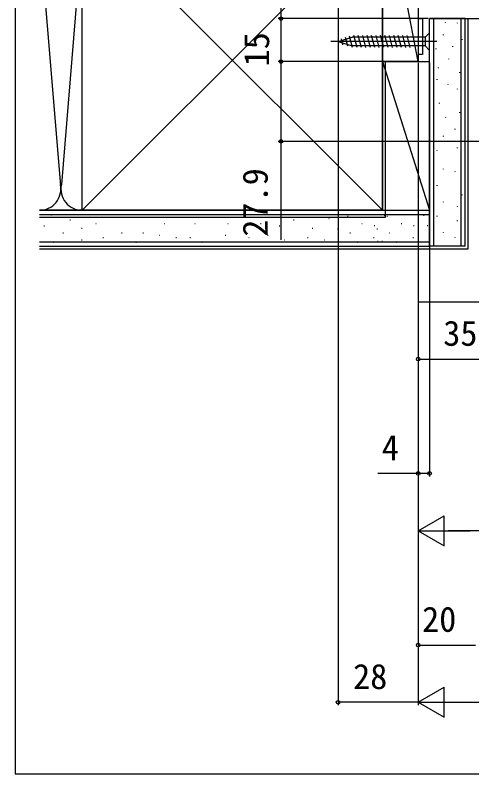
# Model space of a CAD drawing. Units: millimetres, scale not verified. Extents: x -525 to 525, y -783 to 778.
# Drawn here: x -525 to -365.2, y -782.7 to -517.5 of the extents above; entities that cross this region are included whole.
import ezdxf
from ezdxf.enums import TextEntityAlignment as Align

# ---------------------------------------------------------------- set-up
doc = ezdxf.new("R2010")
doc.units = ezdxf.units.MM
doc.header["$LTSCALE"] = 4
for name, color, linetype in [('0-3_YKK_11', 7, 'Continuous'), ('0-6_YKK_13', 4, 'Continuous'), ('0-8_YKK_D', 6, 'Continuous'), ('0-9_YKK_ZWAK', 7, 'Continuous'), ('0-A_YSS_K', 3, 'Continuous'), ('0-B_YSS_KE', 3, 'Continuous')]:
    doc.layers.add(name, color=color, linetype=linetype)
doc.styles.add('ＭＳ ゴシック', font='')
doc.styles.get('ＭＳ ゴシック').set_extended_font_data('MS Gothic')

msp = doc.modelspace()

# ---------------------------------------------------------------- linework, layer by layer
at = {"layer": '0-3_YKK_11'}
msp.add_lwpolyline([(-384, -404.7), (-384, -465.3), (-412, -465.3), (-412, -468.7), (-410.1, -468.7), (-409.6, -468.2), (-409.1, -467.7), (-384, -467.7), (-384, -518.7), (-382.5, -518.7), (-382.5, -531.2), (-384, -531.2), (-384, -533.7), (-380, -533.7), (-380, -518.7), (-328, -518.7), (-328, -516.9), (-330, -516.9), (-330, -508.7), (-333.3, -508.7)], dxfattribs=at)
at = {"layer": '0-6_YKK_13'}
for p, q in [((-406.933, -528.8), (-407.99, -524.858)), ((-405.381, -528.8), (-406.506, -524.6)), ((-403.828, -528.8), (-404.953, -524.6)), ((-402.275, -528.8), (-403.4, -524.6)), ((-400.722, -528.8), (-401.847, -524.6)), ((-399.169, -528.8), (-400.294, -524.6)), ((-397.616, -528.8), (-398.741, -524.6)), ((-396.063, -528.8), (-397.188, -524.6)), ((-394.51, -528.8), (-395.636, -524.6)), ((-392.957, -528.8), (-394.083, -524.6)), ((-391.404, -528.8), (-392.53, -524.6)), ((-389.851, -528.8), (-390.977, -524.6)), ((-388.299, -528.8), (-389.424, -524.6)), ((-386.746, -528.8), (-387.871, -524.6)), ((-377.5, -526.7), (-414.5, -526.7)), ((-412, -526.7), (-407.084, -525.15)), ((-412, -526.7), (-407.084, -525.15)), ((-412, -526.7), (-407.084, -528.25)), ((-410.304, -527.811), (-410.853, -525.761)), ((-408.608, -528.346), (-409.421, -525.31)), ((-381.55, -525.15), (-407.084, -525.15)), ((-381.55, -528.25), (-407.084, -528.25)), ((-380, -529.8), (-381.55, -528.25))]:
    msp.add_line(p, q, dxfattribs=at)
msp.add_lwpolyline([(-380, -523.6), (-381.55, -525.15), (-381.55, -528.25)], dxfattribs=at)
at = {"layer": '0-8_YKK_D'}
for p, q in [((-432, -468.7), (-432, -518.7)), ((-412, -469.2), (-412, -758.7)), ((-380.5, -518.7), (-433, -518.7)), ((-380.5, -518.7), (-433, -518.7)), ((-432, -518.7), (-432, -533.7)), ((-384.5, -533.7), (-433, -533.7)), ((-389.253, -533.7), (-433, -533.7)), ((-384, -534.2), (-384, -698.7)), ((-384, -534.2), (-384, -758.7)), ((-384, -534.2), (-384, -738.7)), ((-384, -534.2), (-384, -758.7)), ((-384, -534.2), (-383.999, -678.702)), ((-384, -534.2), (-384, -638.7)), ((-380, -534.2), (-379.999, -678.702)), ((-345.8, -561.6), (-433, -561.6)), ((-384, -637.7), (-349, -637.7)), ((-384, -697.7), (-374.907, -692.45)), ((-374.907, -702.95), (-374.907, -692.45)), ((-384, -697.7), (-374.907, -702.95)), ((-384, -697.7), (-365.814, -697.7)), ((-66.5, -697.7), (-373.5, -697.7)), ((-384, -737.7), (-364, -737.7)), ((-384, -757.7), (-374.907, -752.45)), ((-374.907, -762.95), (-374.907, -752.45)), ((-384, -757.7), (-412, -757.7)), ((-384, -757.7), (-374.907, -762.95)), ((-384, -757.7), (-365.814, -757.7)), ((-373.5, -757.7), (373.5, -757.7))]:
    msp.add_line(p, q, dxfattribs=at)
for points in [[(-432, -533.7), (-432, -561.6), (-432, -596.037)], [(-379.999, -677.702), (-383.999, -677.702), (-398.117, -677.702)]]:
    msp.add_lwpolyline(points, dxfattribs=at)
for centre in [(-432, -518.7), (-432, -518.7), (-432, -533.7), (-432, -533.7), (-432, -561.6), (-384, -637.7), (-383.999, -677.702), (-379.999, -677.702), (-384, -737.7), (-412, -757.7)]:
    msp.add_circle(centre, 0.637, dxfattribs=at)
at = {"layer": '0-9_YKK_ZWAK'}
msp.add_line((-525, 747.3), (-525, -782.7), dxfattribs=at)
msp.add_lwpolyline([(-525, -782.7), (525, -782.7), (525, 747.3)], dxfattribs=at)
at = {"layer": '0-A_YSS_K'}
for p, q in [((-384, -533.7), (-396.501, -468.7)), ((-396.504, -585.7), (-501.504, -480.7)), ((-396.504, -480.7), (-501.504, -585.7)), ((-501.51, -487.894), (-508.846, -576.668)), ((-516.346, -489.732), (-509.004, -578.581)), ((-378.503, -598.2), (-378.503, -518.7)), ((-369.003, -598.2), (-369.003, -518.7)), ((-366.503, -599.2), (-366.503, -518.7)), ((-374.555, -519.892), (-374.555, -520.092)), ((-370.344, -520.119), (-370.344, -520.319)), ((-375.289, -524.24), (-375.289, -524.44)), ((-368.696, -525.888), (-368.696, -526.088)), ((-377.784, -529.181), (-377.784, -529.381)), ((-371.992, -528.361), (-371.992, -528.561)), ((-373.386, -532.689), (-373.386, -532.89)), ((-369.098, -532.5), (-369.098, -532.7)), ((-396.504, -533.7), (-380.003, -533.7)), ((-396.504, -585.7), (-396.504, -533.7)), ((-396.504, -533.7), (-380.003, -585.7)), ((-380.003, -585.7), (-380.003, -533.251)), ((-377.004, -535.808), (-377.004, -536.008)), ((-369.52, -537.426), (-369.52, -537.626)), ((-377.437, -539.899), (-377.437, -540.099)), ((-373.641, -541.547), (-373.641, -541.747)), ((-370.344, -543.195), (-370.344, -543.395)), ((-376.613, -548.14), (-376.613, -548.34)), ((-369.52, -551.437), (-369.52, -551.637)), ((-374.465, -553.085), (-374.465, -553.285)), ((-371.168, -557.206), (-371.168, -557.406)), ((-375.289, -559.679), (-375.289, -559.879)), ((-377.437, -564.624), (-377.437, -564.824)), ((-370.344, -563.799), (-370.344, -563.999)), ((-375.289, -571.148), (-375.289, -571.348)), ((-371.168, -571.972), (-371.168, -572.172)), ((-377.437, -576.917), (-377.437, -577.117)), ((-368.696, -580.214), (-368.696, -580.414)), ((-375.289, -582.686), (-375.289, -582.886)), ((-501.504, -585.7), (-516.504, -585.7)), ((-396.504, -585.7), (-380.003, -585.7)), ((-370.344, -584.335), (-370.344, -584.535)), ((-516.504, -587.2), (-380.003, -587.2)), ((-512.263, -587.442), (-512.463, -587.442)), ((-489.187, -588.266), (-489.387, -588.266)), ((-480.121, -588.266), (-480.321, -588.266)), ((-466.934, -588.266), (-467.134, -588.266)), ((-456.22, -588.266), (-456.42, -588.266)), ((-443.927, -588.266), (-444.127, -588.266)), ((-419.202, -588.266), (-419.402, -588.266)), ((-415.111, -588.699), (-415.311, -588.699)), ((-408.485, -587.919), (-408.685, -587.919)), ((-395.687, -587.53), (-395.887, -587.53)), ((-394.712, -587.919), (-394.912, -587.919)), ((-381.914, -587.53), (-382.114, -587.53)), ((-377.437, -587.631), (-377.437, -587.831)), ((-514.736, -591.238), (-514.936, -591.238)), ((-505.67, -589.09), (-505.87, -589.09)), ((-496.604, -590.414), (-496.804, -590.414)), ((-472.704, -590.414), (-472.904, -590.414)), ((-461.989, -590.414), (-462.189, -590.414)), ((-450.451, -590.414), (-450.651, -590.414)), ((-438.982, -590.414), (-439.182, -590.414)), ((-432.388, -591.238), (-432.588, -591.238)), ((-427.443, -589.09), (-427.643, -589.09)), ((-403.543, -590.414), (-403.743, -590.414)), ((-399.195, -591.148), (-399.395, -591.148)), ((-389.77, -590.414), (-389.97, -590.414)), ((-385.422, -591.148), (-385.622, -591.148)), ((-380.62, -591.148), (-380.82, -591.148)), ((-370.344, -589.28), (-370.344, -589.48)), ((-508.142, -593.711), (-508.342, -593.711)), ((-501.549, -592.062), (-501.749, -592.062)), ((-487.538, -593.711), (-487.738, -593.711)), ((-480.121, -593.711), (-480.321, -593.711)), ((-420.85, -592.062), (-421.05, -592.062)), ((-411.993, -592.317), (-412.193, -592.317)), ((-407.664, -593.711), (-407.864, -593.711)), ((-398.22, -592.317), (-398.42, -592.317)), ((-393.891, -593.711), (-394.091, -593.711)), ((-375.289, -593.401), (-375.289, -593.601)), ((-516.504, -596.7), (-380.003, -596.7)), ((-501.549, -596.183), (-501.749, -596.183)), ((-494.132, -595.359), (-494.332, -595.359)), ((-474.352, -594.535), (-474.552, -594.535)), ((-468.583, -595.359), (-468.783, -595.359)), ((-463.638, -595.359), (-463.838, -595.359)), ((-451.275, -594.535), (-451.475, -594.535)), ((-443.102, -595.359), (-443.302, -595.359)), ((-436.509, -594.535), (-436.709, -594.535)), ((-430.74, -596.183), (-430.94, -596.183)), ((-422.498, -595.359), (-422.698, -595.359)), ((-416.729, -596.183), (-416.929, -596.183)), ((-411.803, -596.605), (-412.003, -596.605)), ((-399.422, -595.359), (-399.622, -595.359)), ((-398.03, -596.605), (-398.23, -596.605)), ((-396.466, -596.605), (-396.666, -596.605)), ((-385.649, -595.359), (-385.849, -595.359)), ((-371.168, -595.049), (-371.168, -595.249)), ((-516.504, -599.2), (-366.503, -599.2)), ((-511.439, -597.007), (-511.639, -597.007)), ((-482.593, -597.007), (-482.793, -597.007)), ((-459.517, -597.007), (-459.717, -597.007)), ((-405.191, -597.007), (-405.391, -597.007)), ((-391.418, -597.007), (-391.618, -597.007)), ((-384.003, -598.2), (-384.003, -617.7)), ((-384.003, -617.7), (-221.5, -617.7))]:
    msp.add_line(p, q, dxfattribs=at)
msp.add_lwpolyline([(-396.501, -533.7), (-396.501, -468.7), (-384.001, -468.7), (-384, -533.7)], close=True, dxfattribs=at)
for centre, start, end in [((-516.504, -578.2), 269.99999, 11.78354), ((-501.504, -578.2), 168.21647, 270)]:
    msp.add_arc(centre, 7.5, start, end, dxfattribs=at)
at = {"layer": '0-B_YSS_KE'}
for p, q in [((-501.504, -585.7), (-501.504, -488.2)), ((-380.003, -598.2), (-380.003, -518.7)), ((-367.503, -518.7), (-380.003, -518.7)), ((-367.503, -598.2), (-367.503, -518.7)), ((-395.504, -533.7), (-395.504, -588.2)), ((-516.504, -585.7), (-380.003, -585.7)), ((-380.003, -598.2), (-380.003, -585.7)), ((-395.504, -588.2), (-516.504, -588.2)), ((-516.504, -598.2), (-380.003, -598.2)), ((-367.503, -598.2), (-380.003, -598.2))]:
    msp.add_line(p, q, dxfattribs=at)
msp.add_lwpolyline([(-501.504, -480.7), (-396.504, -480.7), (-396.504, -585.7), (-501.504, -585.7)], dxfattribs=at)

# ---------------------------------------------------------------- texts
at = {"layer": '0-8_YKK_D', "style": 'ＭＳ ゴシック'}
for s, rotation, p in [('15', 90, (-433.5, -535.405)), ('27.9', 90, (-434, -594.923)), ('4', 0.001, (-396.731, -675.702))]:
    msp.add_text(s, height=8.798, rotation=rotation, dxfattribs=at).set_placement(p, align=Align.BOTTOM_LEFT)
for s, p in [('35', (-375.228, -635.7)), ('20', (-382.626, -735.7)), ('28', (-406.762, -755.7))]:
    msp.add_text(s, height=8.798, dxfattribs=at).set_placement(p, align=Align.BOTTOM_LEFT)

doc.saveas('drawing.dxf')
